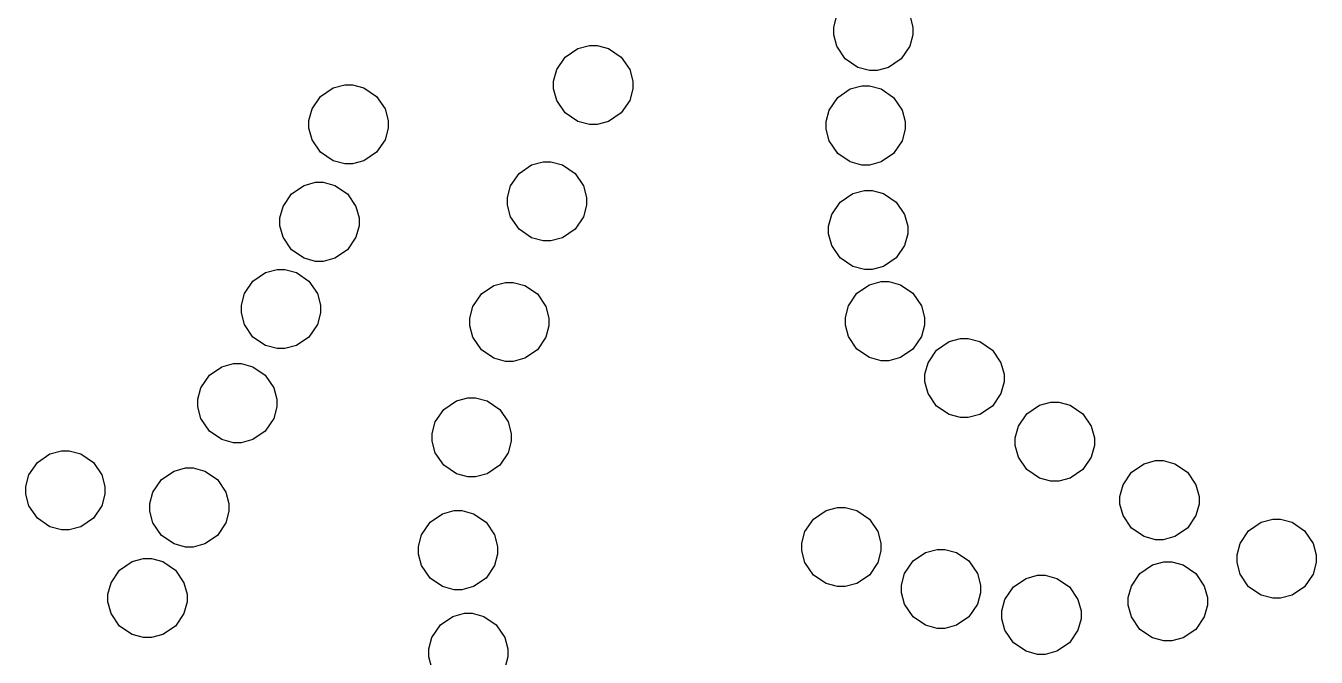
# Model space of a CAD drawing. Extents: x 0 to 109, y 0 to 214.
# Drawn here: x 2.1 to 105, y 110.4 to 160.8 of the extents above; entities that cross this region are included whole.
import ezdxf

# ---------------------------------------------------------------- set-up
doc = ezdxf.new("R2010")
doc.units = 0
doc.layers.get('0').update_dxf_attribs({"linetype": 'CONTINUOUS'})

msp = doc.modelspace()

# ---------------------------------------------------------------- linework, layer by layer
at = {"color": 3}
for p, q in [((66.5194, 160.675), (66.7674, 161.597)), ((66.5194, 160.366), (66.5194, 160.675)), ((72.584, 161.597), (72.8334, 160.675)), ((72.8334, 160.675), (72.8334, 160.366)), ((66.5194, 160.061), (66.5194, 160.366)), ((66.7674, 159.139), (66.5194, 160.061)), ((72.8334, 160.061), (72.584, 159.139)), ((72.8334, 160.366), (72.8334, 160.061)), ((45.1019, 158.282), (46.1049, 158.958)), ((46.1049, 158.958), (47.027, 159.205)), ((47.027, 159.205), (47.3343, 159.205)), ((47.3343, 159.205), (47.6416, 159.205)), ((47.6416, 159.205), (48.5634, 158.958)), ((48.5634, 158.958), (49.5667, 158.282)), ((67.4441, 158.135), (66.7674, 159.139)), ((72.584, 159.139), (71.9074, 158.135)), ((44.4253, 157.278), (45.1019, 158.282)), ((49.5667, 158.282), (50.2433, 157.278)), ((68.447, 157.459), (67.4441, 158.135)), ((71.9074, 158.135), (70.9041, 157.459)), ((44.1773, 156.356), (44.4253, 157.278)), ((50.2433, 157.278), (50.4913, 156.356)), ((69.3692, 157.209), (68.447, 157.459)), ((69.6764, 157.209), (69.3692, 157.209)), ((69.9823, 157.209), (69.6764, 157.209)), ((70.9041, 157.459), (69.9823, 157.209)), ((25.5791, 155.141), (26.5824, 155.818)), ((26.5824, 155.818), (27.5042, 156.066)), ((27.5042, 156.066), (27.8116, 156.066)), ((27.8116, 156.066), (28.1189, 156.066)), ((28.1189, 156.066), (29.0408, 155.818)), ((29.0408, 155.818), (30.044, 155.141)), ((44.1773, 156.048), (44.1773, 156.356)), ((44.1773, 155.74), (44.1773, 156.048)), ((44.4253, 154.818), (44.1773, 155.74)), ((50.4913, 155.74), (50.2433, 154.818)), ((50.4913, 156.356), (50.4913, 156.048)), ((50.4913, 156.048), (50.4913, 155.74)), ((66.8419, 155.054), (67.8448, 155.731)), ((67.8448, 155.731), (68.767, 155.979)), ((68.767, 155.979), (69.0757, 155.979)), ((69.0757, 155.979), (69.3815, 155.979)), ((69.3815, 155.979), (70.3033, 155.731)), ((70.3033, 155.731), (71.3066, 155.054)), ((24.9025, 154.138), (25.5791, 155.141)), ((30.044, 155.141), (30.7206, 154.138)), ((45.1019, 153.815), (44.4253, 154.818)), ((50.2433, 154.818), (49.5667, 153.815)), ((66.1652, 154.051), (66.8419, 155.054)), ((71.3066, 155.054), (71.9832, 154.051)), ((24.6545, 153.216), (24.9025, 154.138)), ((30.7206, 154.138), (30.9687, 153.216)), ((46.1049, 153.139), (45.1019, 153.815)), ((49.5667, 153.815), (48.5634, 153.139)), ((65.9183, 153.129), (66.1652, 154.051)), ((71.9832, 154.051), (72.2327, 153.129)), ((24.6545, 152.907), (24.6545, 153.216)), ((24.6545, 152.601), (24.6545, 152.907)), ((24.9025, 151.679), (24.6545, 152.601)), ((30.9687, 152.601), (30.7206, 151.679)), ((30.9687, 153.216), (30.9687, 152.907)), ((30.9687, 152.907), (30.9687, 152.601)), ((47.027, 152.891), (46.1049, 153.139)), ((47.3343, 152.891), (47.027, 152.891)), ((47.6416, 152.891), (47.3343, 152.891)), ((48.5634, 153.139), (47.6416, 152.891)), ((65.9183, 152.82), (65.9183, 153.129)), ((65.9183, 152.514), (65.9183, 152.82)), ((66.1652, 151.592), (65.9183, 152.514)), ((72.2327, 152.514), (71.9832, 151.592)), ((72.2327, 153.129), (72.2327, 152.82)), ((72.2327, 152.82), (72.2327, 152.514)), ((25.5791, 150.676), (24.9025, 151.679)), ((30.7206, 151.679), (30.044, 150.676)), ((66.8419, 150.589), (66.1652, 151.592)), ((71.9832, 151.592), (71.3066, 150.589)), ((26.5824, 149.999), (25.5791, 150.676)), ((30.044, 150.676), (29.0408, 149.999)), ((67.8448, 149.913), (66.8419, 150.589)), ((71.3066, 150.589), (70.3033, 149.913)), ((27.5042, 149.75), (26.5824, 149.999)), ((27.8116, 149.75), (27.5042, 149.75)), ((28.1189, 149.75), (27.8116, 149.75)), ((29.0408, 149.999), (28.1189, 149.75)), ((41.4154, 148.997), (42.4187, 149.674)), ((42.4187, 149.674), (43.3405, 149.922)), ((43.3405, 149.922), (43.6481, 149.922)), ((43.6481, 149.922), (43.9554, 149.922)), ((43.9554, 149.922), (44.8772, 149.674)), ((44.8772, 149.674), (45.8805, 148.997)), ((68.767, 149.663), (67.8448, 149.913)), ((69.0757, 149.663), (68.767, 149.663)), ((69.3815, 149.663), (69.0757, 149.663)), ((70.3033, 149.913), (69.3815, 149.663)), ((24.2617, 148.036), (25.1836, 148.284)), ((25.1836, 148.284), (25.4909, 148.284)), ((25.4909, 148.284), (25.7969, 148.284)), ((25.7969, 148.284), (26.7188, 148.036)), ((40.7388, 147.995), (41.4154, 148.997)), ((45.8805, 148.997), (46.5571, 147.995)), ((22.5819, 146.356), (23.2585, 147.359)), ((23.2585, 147.359), (24.2617, 148.036)), ((26.7188, 148.036), (27.722, 147.359)), ((27.722, 147.359), (28.3986, 146.356)), ((40.4908, 147.072), (40.7388, 147.995)), ((46.5571, 147.995), (46.8051, 147.072)), ((67.0429, 146.707), (68.0462, 147.384)), ((68.0462, 147.384), (68.9681, 147.63)), ((68.9681, 147.63), (69.2753, 147.63)), ((69.2753, 147.63), (69.5812, 147.63)), ((69.5812, 147.63), (70.5033, 147.384)), ((70.5033, 147.384), (71.5063, 146.707)), ((22.3339, 145.434), (22.5819, 146.356)), ((28.3986, 146.356), (28.648, 145.434)), ((40.4908, 146.764), (40.4908, 147.072)), ((40.4908, 146.458), (40.4908, 146.764)), ((40.7388, 145.536), (40.4908, 146.458)), ((46.8051, 146.458), (46.5571, 145.536)), ((46.8051, 147.072), (46.8051, 146.764)), ((46.8051, 146.764), (46.8051, 146.458)), ((66.3663, 145.704), (67.0429, 146.707)), ((71.5063, 146.707), (72.1829, 145.704)), ((22.3339, 145.125), (22.3339, 145.434)), ((28.648, 145.434), (28.648, 145.125)), ((41.4154, 144.533), (40.7388, 145.536)), ((46.5571, 145.536), (45.8805, 144.533)), ((66.1183, 144.782), (66.3663, 145.704)), ((72.1829, 145.704), (72.4323, 144.782)), ((22.3339, 144.82), (22.3339, 145.125)), ((22.5819, 143.897), (22.3339, 144.82)), ((28.648, 144.82), (28.3986, 143.897)), ((28.648, 145.125), (28.648, 144.82)), ((42.4187, 143.856), (41.4154, 144.533)), ((45.8805, 144.533), (44.8772, 143.856)), ((66.1183, 144.473), (66.1183, 144.782)), ((66.1183, 144.168), (66.1183, 144.473)), ((66.3663, 143.246), (66.1183, 144.168)), ((72.4323, 144.168), (72.1829, 143.246)), ((72.4323, 144.782), (72.4323, 144.473)), ((72.4323, 144.473), (72.4323, 144.168)), ((23.2585, 142.894), (22.5819, 143.897)), ((28.3986, 143.897), (27.722, 142.894)), ((43.3405, 143.607), (42.4187, 143.856)), ((43.6481, 143.607), (43.3405, 143.607)), ((43.9554, 143.607), (43.6481, 143.607)), ((44.8772, 143.856), (43.9554, 143.607)), ((67.0429, 142.242), (66.3663, 143.246)), ((72.1829, 143.246), (71.5063, 142.242)), ((24.2617, 142.218), (23.2585, 142.894)), ((25.1836, 141.968), (24.2617, 142.218)), ((26.7188, 142.218), (25.7969, 141.968)), ((27.722, 142.894), (26.7188, 142.218)), ((68.0462, 141.566), (67.0429, 142.242)), ((71.5063, 142.242), (70.5033, 141.566)), ((20.1869, 140.396), (21.1901, 141.073)), ((21.1901, 141.073), (22.112, 141.321)), ((22.112, 141.321), (22.4193, 141.321)), ((22.4193, 141.321), (22.7252, 141.321)), ((22.7252, 141.321), (23.6472, 141.073)), ((23.6472, 141.073), (24.6503, 140.396)), ((25.4909, 141.968), (25.1836, 141.968)), ((25.7969, 141.968), (25.4909, 141.968)), ((68.9681, 141.316), (68.0462, 141.566)), ((69.2753, 141.316), (68.9681, 141.316)), ((69.5812, 141.316), (69.2753, 141.316)), ((70.5033, 141.566), (69.5812, 141.316)), ((19.5103, 139.393), (20.1869, 140.396)), ((24.6503, 140.396), (25.327, 139.393)), ((38.4129, 139.372), (39.4159, 140.049)), ((39.4159, 140.049), (40.338, 140.297)), ((40.338, 140.297), (40.6453, 140.297)), ((40.6453, 140.297), (40.9512, 140.297)), ((40.9512, 140.297), (41.873, 140.049)), ((41.873, 140.049), (42.8763, 139.372)), ((68.3782, 139.427), (69.3815, 140.104)), ((69.3815, 140.104), (70.3033, 140.352)), ((70.3033, 140.352), (70.6106, 140.352)), ((70.6106, 140.352), (70.9179, 140.352)), ((70.9179, 140.352), (71.84, 140.104)), ((71.84, 140.104), (72.843, 139.427)), ((19.2622, 138.471), (19.5103, 139.393)), ((25.327, 139.393), (25.5764, 138.471)), ((37.7363, 138.369), (38.4129, 139.372)), ((42.8763, 139.372), (43.5529, 138.369)), ((67.7016, 138.424), (68.3782, 139.427)), ((72.843, 139.427), (73.5196, 138.424)), ((19.2622, 138.164), (19.2622, 138.471)), ((19.2622, 137.856), (19.2622, 138.164)), ((25.5764, 138.471), (25.5764, 138.164)), ((25.5764, 138.164), (25.5764, 137.856)), ((37.4883, 137.447), (37.7363, 138.369)), ((43.5529, 138.369), (43.8023, 137.447)), ((67.4536, 137.502), (67.7016, 138.424)), ((73.5196, 138.424), (73.7676, 137.502)), ((19.5103, 136.934), (19.2622, 137.856)), ((25.5764, 137.856), (25.327, 136.934)), ((37.4883, 137.14), (37.4883, 137.447)), ((37.4883, 136.832), (37.4883, 137.14)), ((43.8023, 137.447), (43.8023, 137.14)), ((43.8023, 137.14), (43.8023, 136.832)), ((67.4536, 137.195), (67.4536, 137.502)), ((67.4536, 136.887), (67.4536, 137.195)), ((73.7676, 137.502), (73.7676, 137.195)), ((73.7676, 137.195), (73.7676, 136.887)), ((20.1869, 135.931), (19.5103, 136.934)), ((21.1901, 135.254), (20.1869, 135.931)), ((24.6503, 135.931), (23.6472, 135.254)), ((25.327, 136.934), (24.6503, 135.931)), ((37.7363, 135.91), (37.4883, 136.832)), ((38.4129, 134.907), (37.7363, 135.91)), ((43.5529, 135.91), (42.8763, 134.907)), ((43.8023, 136.832), (43.5529, 135.91)), ((67.7016, 135.965), (67.4536, 136.887)), ((68.3782, 134.962), (67.7016, 135.965)), ((73.5196, 135.965), (72.843, 134.962)), ((73.7676, 136.887), (73.5196, 135.965)), ((22.112, 135.005), (21.1901, 135.254)), ((22.4193, 135.005), (22.112, 135.005)), ((22.7252, 135.005), (22.4193, 135.005)), ((23.6472, 135.254), (22.7252, 135.005)), ((39.4159, 134.231), (38.4129, 134.907)), ((42.8763, 134.907), (41.873, 134.231)), ((69.3815, 134.286), (68.3782, 134.962)), ((72.843, 134.962), (71.84, 134.286)), ((74.0463, 133.883), (74.7229, 134.886)), ((74.7229, 134.886), (75.7259, 135.563)), ((75.7259, 135.563), (76.648, 135.811)), ((76.648, 135.811), (76.9553, 135.811)), ((76.9553, 135.811), (77.2612, 135.811)), ((77.2612, 135.811), (78.183, 135.563)), ((78.183, 135.563), (79.1863, 134.886)), ((79.1863, 134.886), (79.8629, 133.883)), ((40.338, 133.981), (39.4159, 134.231)), ((40.6453, 133.981), (40.338, 133.981)), ((40.9512, 133.981), (40.6453, 133.981)), ((41.873, 134.231), (40.9512, 133.981)), ((70.3033, 134.038), (69.3815, 134.286)), ((70.6106, 134.038), (70.3033, 134.038)), ((70.9179, 134.038), (70.6106, 134.038)), ((71.84, 134.286), (70.9179, 134.038)), ((73.7979, 132.961), (74.0463, 133.883)), ((79.8629, 133.883), (80.1123, 132.961)), ((16.0293, 131.885), (16.706, 132.888)), ((16.706, 132.888), (17.7092, 133.565)), ((17.7092, 133.565), (18.6311, 133.812)), ((18.6311, 133.812), (18.9384, 133.812)), ((18.9384, 133.812), (19.2443, 133.812)), ((19.2443, 133.812), (20.1662, 133.565)), ((20.1662, 133.565), (21.1694, 132.888)), ((21.1694, 132.888), (21.846, 131.885)), ((73.7979, 132.654), (73.7979, 132.961)), ((80.1123, 132.961), (80.1123, 132.654)), ((15.7813, 130.963), (16.0293, 131.885)), ((21.846, 131.885), (22.0955, 130.963)), ((73.7979, 132.347), (73.7979, 132.654)), ((74.0463, 131.425), (73.7979, 132.347)), ((80.1123, 132.347), (79.8629, 131.425)), ((80.1123, 132.654), (80.1123, 132.347)), ((15.7813, 130.654), (15.7813, 130.963)), ((22.0955, 130.963), (22.0955, 130.654)), ((35.4087, 130.157), (36.412, 130.834)), ((36.412, 130.834), (37.3338, 131.082)), ((37.3338, 131.082), (37.641, 131.082)), ((37.641, 131.082), (37.9483, 131.082)), ((37.9483, 131.082), (38.8705, 130.834)), ((38.8705, 130.834), (39.8734, 130.157)), ((74.7229, 130.422), (74.0463, 131.425)), ((79.8629, 131.425), (79.1863, 130.422)), ((15.7813, 130.347), (15.7813, 130.654)), ((16.0293, 129.425), (15.7813, 130.347)), ((22.0955, 130.347), (21.846, 129.425)), ((22.0955, 130.654), (22.0955, 130.347)), ((34.7321, 129.154), (35.4087, 130.157)), ((39.8734, 130.157), (40.55, 129.154)), ((75.7259, 129.745), (74.7229, 130.422)), ((76.648, 129.496), (75.7259, 129.745)), ((78.183, 129.745), (77.2612, 129.496)), ((79.1863, 130.422), (78.183, 129.745)), ((81.2574, 128.808), (81.934, 129.811)), ((81.934, 129.811), (82.9374, 130.488)), ((82.9374, 130.488), (83.8592, 130.736)), ((83.8592, 130.736), (84.1664, 130.736)), ((84.1664, 130.736), (84.4737, 130.736)), ((84.4737, 130.736), (85.3955, 130.488)), ((85.3955, 130.488), (86.3988, 129.811)), ((86.3988, 129.811), (87.0754, 128.808)), ((16.706, 128.422), (16.0293, 129.425)), ((21.846, 129.425), (21.1694, 128.422)), ((34.484, 128.232), (34.7321, 129.154)), ((40.55, 129.154), (40.798, 128.232)), ((76.9553, 129.496), (76.648, 129.496)), ((77.2612, 129.496), (76.9553, 129.496)), ((81.0094, 127.886), (81.2574, 128.808)), ((87.0754, 128.808), (87.3234, 127.886)), ((17.7092, 127.745), (16.706, 128.422)), ((18.6311, 127.497), (17.7092, 127.745)), ((20.1662, 127.745), (19.2443, 127.497)), ((21.1694, 128.422), (20.1662, 127.745)), ((34.484, 127.925), (34.484, 128.232)), ((34.484, 127.617), (34.484, 127.925)), ((40.798, 128.232), (40.798, 127.925)), ((40.798, 127.925), (40.798, 127.617)), ((81.0094, 127.579), (81.0094, 127.886)), ((87.3234, 127.886), (87.3234, 127.579)), ((3.98805, 126.602), (4.90996, 126.85)), ((4.90996, 126.85), (5.21727, 126.85)), ((5.21727, 126.85), (5.52457, 126.85)), ((5.52457, 126.85), (6.44645, 126.602)), ((18.9384, 127.497), (18.6311, 127.497)), ((19.2443, 127.497), (18.9384, 127.497)), ((34.7321, 126.696), (34.484, 127.617)), ((35.4087, 125.692), (34.7321, 126.696)), ((40.55, 126.696), (39.8734, 125.692)), ((40.798, 127.617), (40.55, 126.696)), ((81.0094, 127.272), (81.0094, 127.579)), ((81.2574, 126.349), (81.0094, 127.272)), ((87.3234, 127.272), (87.0754, 126.349)), ((87.3234, 127.579), (87.3234, 127.272)), ((2.30821, 124.922), (2.98483, 125.925)), ((2.98483, 125.925), (3.98805, 126.602)), ((6.44645, 126.602), (7.44968, 125.925)), ((7.44968, 125.925), (8.12631, 124.922)), ((36.412, 125.016), (35.4087, 125.692)), ((39.8734, 125.692), (38.8705, 125.016)), ((81.934, 125.347), (81.2574, 126.349)), ((87.0754, 126.349), (86.3988, 125.347)), ((90.2822, 125.137), (91.2855, 125.814)), ((91.2855, 125.814), (92.2073, 126.062)), ((92.2073, 126.062), (92.5146, 126.062)), ((92.5146, 126.062), (92.8204, 126.062)), ((92.8204, 126.062), (93.7426, 125.814)), ((93.7426, 125.814), (94.7455, 125.137)), ((2.06017, 124), (2.30821, 124.922)), ((8.12631, 124.922), (8.37434, 124)), ((12.8833, 124.559), (13.8865, 125.236)), ((13.8865, 125.236), (14.8084, 125.484)), ((14.8084, 125.484), (15.1157, 125.484)), ((15.1157, 125.484), (15.4216, 125.484)), ((15.4216, 125.484), (16.3435, 125.236)), ((16.3435, 125.236), (17.3468, 124.559)), ((37.3338, 124.766), (36.412, 125.016)), ((37.641, 124.766), (37.3338, 124.766)), ((37.9483, 124.766), (37.641, 124.766)), ((38.8705, 125.016), (37.9483, 124.766)), ((82.9374, 124.67), (81.934, 125.347)), ((83.8592, 124.42), (82.9374, 124.67)), ((85.3955, 124.67), (84.4737, 124.42)), ((86.3988, 125.347), (85.3955, 124.67)), ((89.6056, 124.134), (90.2822, 125.137)), ((94.7455, 125.137), (95.4222, 124.134)), ((2.06017, 123.691), (2.06017, 124)), ((2.06017, 123.385), (2.06017, 123.691)), ((8.37434, 124), (8.37434, 123.691)), ((8.37434, 123.691), (8.37434, 123.385)), ((11.9586, 122.634), (12.2067, 123.556)), ((12.2067, 123.556), (12.8833, 124.559)), ((17.3468, 124.559), (18.0233, 123.556)), ((18.0233, 123.556), (18.2728, 122.634)), ((84.1664, 124.42), (83.8592, 124.42)), ((84.4737, 124.42), (84.1664, 124.42)), ((89.3576, 123.212), (89.6056, 124.134)), ((95.4222, 124.134), (95.6716, 123.212)), ((2.30821, 122.464), (2.06017, 123.385)), ((8.37434, 123.385), (8.12631, 122.464)), ((11.9586, 122.327), (11.9586, 122.634)), ((18.2728, 122.634), (18.2728, 122.327)), ((89.3576, 122.905), (89.3576, 123.212)), ((89.3576, 122.597), (89.3576, 122.905)), ((89.6056, 121.675), (89.3576, 122.597)), ((95.6716, 122.597), (95.4222, 121.675)), ((95.6716, 123.212), (95.6716, 122.905)), ((95.6716, 122.905), (95.6716, 122.597)), ((2.98483, 121.46), (2.30821, 122.464)), ((8.12631, 122.464), (7.44968, 121.46)), ((11.9586, 122.02), (11.9586, 122.327)), ((12.2067, 121.098), (11.9586, 122.02)), ((18.2728, 122.02), (18.0233, 121.098)), ((18.2728, 122.327), (18.2728, 122.02)), ((34.3173, 121.146), (35.3205, 121.823)), ((35.3205, 121.823), (36.2423, 122.071)), ((36.2423, 122.071), (36.5495, 122.071)), ((36.5495, 122.071), (36.8558, 122.071)), ((36.8558, 122.071), (37.7776, 121.823)), ((37.7776, 121.823), (38.7809, 121.146)), ((64.9055, 121.398), (65.9088, 122.075)), ((65.9088, 122.075), (66.8306, 122.321)), ((66.8306, 122.321), (67.1382, 122.321)), ((67.1382, 122.321), (67.4455, 122.321)), ((67.4455, 122.321), (68.3673, 122.075)), ((68.3673, 122.075), (69.3706, 121.398)), ((90.2822, 120.672), (89.6056, 121.675)), ((95.4222, 121.675), (94.7455, 120.672)), ((3.98805, 120.784), (2.98483, 121.46)), ((4.90996, 120.534), (3.98805, 120.784)), ((5.21727, 120.534), (4.90996, 120.534)), ((5.52457, 120.534), (5.21727, 120.534)), ((6.44645, 120.784), (5.52457, 120.534)), ((7.44968, 121.46), (6.44645, 120.784)), ((12.8833, 120.095), (12.2067, 121.098)), ((18.0233, 121.098), (17.3468, 120.095)), ((33.6407, 120.143), (34.3173, 121.146)), ((38.7809, 121.146), (39.4575, 120.143)), ((64.2288, 120.395), (64.9055, 121.398)), ((69.3706, 121.398), (70.0472, 120.395)), ((91.2855, 119.996), (90.2822, 120.672)), ((94.7455, 120.672), (93.7426, 119.996)), ((99.6308, 120.463), (100.634, 121.139)), ((100.634, 121.139), (101.556, 121.387)), ((101.556, 121.387), (101.863, 121.387)), ((101.863, 121.387), (102.169, 121.387)), ((102.169, 121.387), (103.091, 121.139)), ((103.091, 121.139), (104.094, 120.463)), ((13.8865, 119.418), (12.8833, 120.095)), ((17.3468, 120.095), (16.3435, 119.418)), ((33.3926, 119.221), (33.6407, 120.143)), ((39.4575, 120.143), (39.7069, 119.221)), ((63.9808, 119.473), (64.2288, 120.395)), ((63.9808, 119.164), (63.9808, 119.473)), ((70.0472, 120.395), (70.2952, 119.473)), ((70.2952, 119.473), (70.2952, 119.164)), ((92.2073, 119.746), (91.2855, 119.996)), ((92.5146, 119.746), (92.2073, 119.746)), ((92.8204, 119.746), (92.5146, 119.746)), ((93.7426, 119.996), (92.8204, 119.746)), ((98.7062, 118.538), (98.9542, 119.459)), ((98.9542, 119.459), (99.6308, 120.463)), ((104.094, 120.463), (104.771, 119.459)), ((104.771, 119.459), (105.02, 118.538)), ((14.8084, 119.169), (13.8865, 119.418)), ((15.1157, 119.169), (14.8084, 119.169)), ((15.4216, 119.169), (15.1157, 119.169)), ((16.3435, 119.418), (15.4216, 119.169)), ((33.3926, 118.914), (33.3926, 119.221)), ((33.3926, 118.606), (33.3926, 118.914)), ((33.6407, 117.685), (33.3926, 118.606)), ((39.7069, 118.606), (39.4575, 117.685)), ((39.7069, 119.221), (39.7069, 118.914)), ((39.7069, 118.914), (39.7069, 118.606)), ((63.9808, 118.859), (63.9808, 119.164)), ((64.2288, 117.937), (63.9808, 118.859)), ((70.2952, 118.859), (70.0472, 117.937)), ((70.2952, 119.164), (70.2952, 118.859)), ((72.8528, 118.059), (73.8558, 118.736)), ((73.8558, 118.736), (74.778, 118.982)), ((74.778, 118.982), (75.0852, 118.982)), ((75.0852, 118.982), (75.3911, 118.982)), ((75.3911, 118.982), (76.3129, 118.736)), ((76.3129, 118.736), (77.3162, 118.059)), ((98.7062, 118.23), (98.7062, 118.538)), ((105.02, 118.538), (105.02, 118.23)), ((9.53742, 117.325), (10.5406, 118.001)), ((10.5406, 118.001), (11.4625, 118.248)), ((11.4625, 118.248), (11.7712, 118.248)), ((11.7712, 118.248), (12.0771, 118.248)), ((12.0771, 118.248), (12.999, 118.001)), ((12.999, 118.001), (14.0022, 117.325)), ((34.3173, 116.681), (33.6407, 117.685)), ((39.4575, 117.685), (38.7809, 116.681)), ((64.9055, 116.933), (64.2288, 117.937)), ((70.0472, 117.937), (69.3706, 116.933)), ((72.1762, 117.056), (72.8528, 118.059)), ((77.3162, 118.059), (77.9928, 117.056)), ((90.9493, 117.057), (91.9522, 117.734)), ((91.9522, 117.734), (92.8744, 117.982)), ((92.8744, 117.982), (93.1817, 117.982)), ((93.1817, 117.982), (93.4889, 117.982)), ((93.4889, 117.982), (94.4107, 117.734)), ((94.4107, 117.734), (95.414, 117.057)), ((98.7062, 117.923), (98.7062, 118.23)), ((98.9542, 117.001), (98.7062, 117.923)), ((105.02, 117.923), (104.771, 117.001)), ((105.02, 118.23), (105.02, 117.923)), ((8.86079, 116.321), (9.53742, 117.325)), ((14.0022, 117.325), (14.6789, 116.321)), ((35.3205, 116.005), (34.3173, 116.681)), ((38.7809, 116.681), (37.7776, 116.005)), ((65.9088, 116.257), (64.9055, 116.933)), ((69.3706, 116.933), (68.3673, 116.257)), ((71.9282, 116.134), (72.1762, 117.056)), ((77.9928, 117.056), (78.2422, 116.134)), ((80.8662, 115.988), (81.8691, 116.665)), ((81.8691, 116.665), (82.7913, 116.913)), ((82.7913, 116.913), (83.0986, 116.913)), ((83.0986, 116.913), (83.4044, 116.913)), ((83.4044, 116.913), (84.3262, 116.665)), ((84.3262, 116.665), (85.3295, 115.988)), ((90.2727, 116.054), (90.9493, 117.057)), ((95.414, 117.057), (96.0907, 116.054)), ((99.6308, 115.998), (98.9542, 117.001)), ((104.771, 117.001), (104.094, 115.998)), ((8.61413, 115.4), (8.86079, 116.321)), ((8.61413, 115.091), (8.61413, 115.4)), ((14.6789, 116.321), (14.9283, 115.4)), ((14.9283, 115.4), (14.9283, 115.091)), ((36.2423, 115.757), (35.3205, 116.005)), ((36.5495, 115.757), (36.2423, 115.757)), ((36.8558, 115.757), (36.5495, 115.757)), ((37.7776, 116.005), (36.8558, 115.757)), ((66.8306, 116.007), (65.9088, 116.257)), ((67.1382, 116.007), (66.8306, 116.007)), ((67.4455, 116.007), (67.1382, 116.007)), ((68.3673, 116.257), (67.4455, 116.007)), ((71.9282, 115.825), (71.9282, 116.134)), ((71.9282, 115.52), (71.9282, 115.825)), ((72.1762, 114.598), (71.9282, 115.52)), ((78.2422, 115.52), (77.9928, 114.598)), ((78.2422, 116.134), (78.2422, 115.825)), ((78.2422, 115.825), (78.2422, 115.52)), ((80.1896, 114.985), (80.8662, 115.988)), ((85.3295, 115.988), (86.0062, 114.985)), ((90.0247, 115.132), (90.2727, 116.054)), ((96.0907, 116.054), (96.3387, 115.132)), ((100.634, 115.321), (99.6308, 115.998)), ((101.556, 115.072), (100.634, 115.321)), ((103.091, 115.321), (102.169, 115.072)), ((104.094, 115.998), (103.091, 115.321)), ((8.61413, 114.785), (8.61413, 115.091)), ((8.86079, 113.863), (8.61413, 114.785)), ((14.9283, 114.785), (14.6789, 113.863)), ((14.9283, 115.091), (14.9283, 114.785)), ((72.8528, 113.594), (72.1762, 114.598)), ((77.9928, 114.598), (77.3162, 113.594)), ((79.9412, 114.063), (80.1896, 114.985)), ((86.0062, 114.985), (86.2556, 114.063)), ((90.0247, 114.824), (90.0247, 115.132)), ((90.0247, 114.518), (90.0247, 114.824)), ((90.2727, 113.596), (90.0247, 114.518)), ((96.3387, 114.518), (96.0907, 113.596)), ((96.3387, 115.132), (96.3387, 114.824)), ((96.3387, 114.824), (96.3387, 114.518)), ((101.863, 115.072), (101.556, 115.072)), ((102.169, 115.072), (101.863, 115.072)), ((9.53742, 112.86), (8.86079, 113.863)), ((14.6789, 113.863), (14.0022, 112.86)), ((35.1359, 112.955), (36.1389, 113.631)), ((36.1389, 113.631), (37.0611, 113.88)), ((37.0611, 113.88), (37.3683, 113.88)), ((37.3683, 113.88), (37.6742, 113.88)), ((37.6742, 113.88), (38.596, 113.631)), ((38.596, 113.631), (39.5993, 112.955)), ((73.8558, 112.918), (72.8528, 113.594)), ((77.3162, 113.594), (76.3129, 112.918)), ((79.9412, 113.756), (79.9412, 114.063)), ((79.9412, 113.448), (79.9412, 113.756)), ((80.1896, 112.527), (79.9412, 113.448)), ((86.2556, 113.448), (86.0062, 112.527)), ((86.2556, 114.063), (86.2556, 113.756)), ((86.2556, 113.756), (86.2556, 113.448)), ((90.9493, 112.593), (90.2727, 113.596)), ((96.0907, 113.596), (95.414, 112.593)), ((10.5406, 112.183), (9.53742, 112.86)), ((14.0022, 112.86), (12.999, 112.183)), ((34.4592, 111.952), (35.1359, 112.955)), ((39.5993, 112.955), (40.2759, 111.952)), ((74.778, 112.668), (73.8558, 112.918)), ((75.0852, 112.668), (74.778, 112.668)), ((75.3911, 112.668), (75.0852, 112.668)), ((76.3129, 112.918), (75.3911, 112.668)), ((80.8662, 111.523), (80.1896, 112.527)), ((86.0062, 112.527), (85.3295, 111.523)), ((91.9522, 111.916), (90.9493, 112.593)), ((95.414, 112.593), (94.4107, 111.916)), ((11.4625, 111.934), (10.5406, 112.183)), ((11.7712, 111.934), (11.4625, 111.934)), ((12.0771, 111.934), (11.7712, 111.934)), ((12.999, 112.183), (12.0771, 111.934)), ((34.2112, 111.03), (34.4592, 111.952)), ((40.2759, 111.952), (40.5253, 111.03)), ((81.8691, 110.847), (80.8662, 111.523)), ((85.3295, 111.523), (84.3262, 110.847)), ((92.8744, 111.667), (91.9522, 111.916)), ((93.1817, 111.667), (92.8744, 111.667)), ((93.4889, 111.667), (93.1817, 111.667)), ((94.4107, 111.916), (93.4889, 111.667)), ((34.2112, 110.722), (34.2112, 111.03)), ((34.2112, 110.415), (34.2112, 110.722)), ((34.4592, 109.493), (34.2112, 110.415)), ((40.5253, 110.415), (40.2759, 109.493)), ((40.5253, 111.03), (40.5253, 110.722)), ((40.5253, 110.722), (40.5253, 110.415)), ((82.7913, 110.597), (81.8691, 110.847)), ((83.0986, 110.597), (82.7913, 110.597)), ((83.4044, 110.597), (83.0986, 110.597)), ((84.3262, 110.847), (83.4044, 110.597))]:
    msp.add_line(p, q, dxfattribs=at)

doc.saveas('drawing.dxf')
